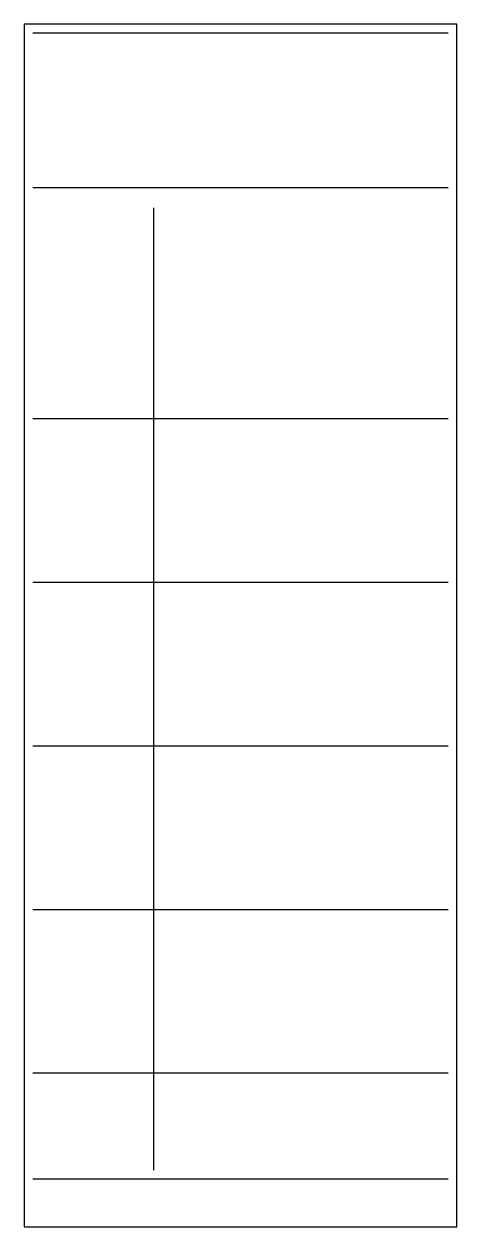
# Model space of a CAD drawing. Header units: millimetres. Extents: x 0 to 900, y 0 to 2500.
import ezdxf

# ---------------------------------------------------------------- set-up
doc = ezdxf.new("R2010")
doc.units = ezdxf.units.MM

msp = doc.modelspace()

# ---------------------------------------------------------------- linework, layer by layer
for p, q in [((18, 2482), (882, 2482)), ((18, 2160), (882, 2160)), ((270, 118), (270, 2118)), ((18, 1680), (882, 1680)), ((18, 1340), (882, 1340)), ((18, 1000), (882, 1000)), ((18, 660), (882, 660)), ((18, 320), (882, 320)), ((18, 100), (882, 100))]:
    msp.add_line(p, q)
msp.add_lwpolyline([(0, 0), (900, 0), (900, 2500), (0, 2500)], close=True)

doc.saveas('drawing.dxf')
